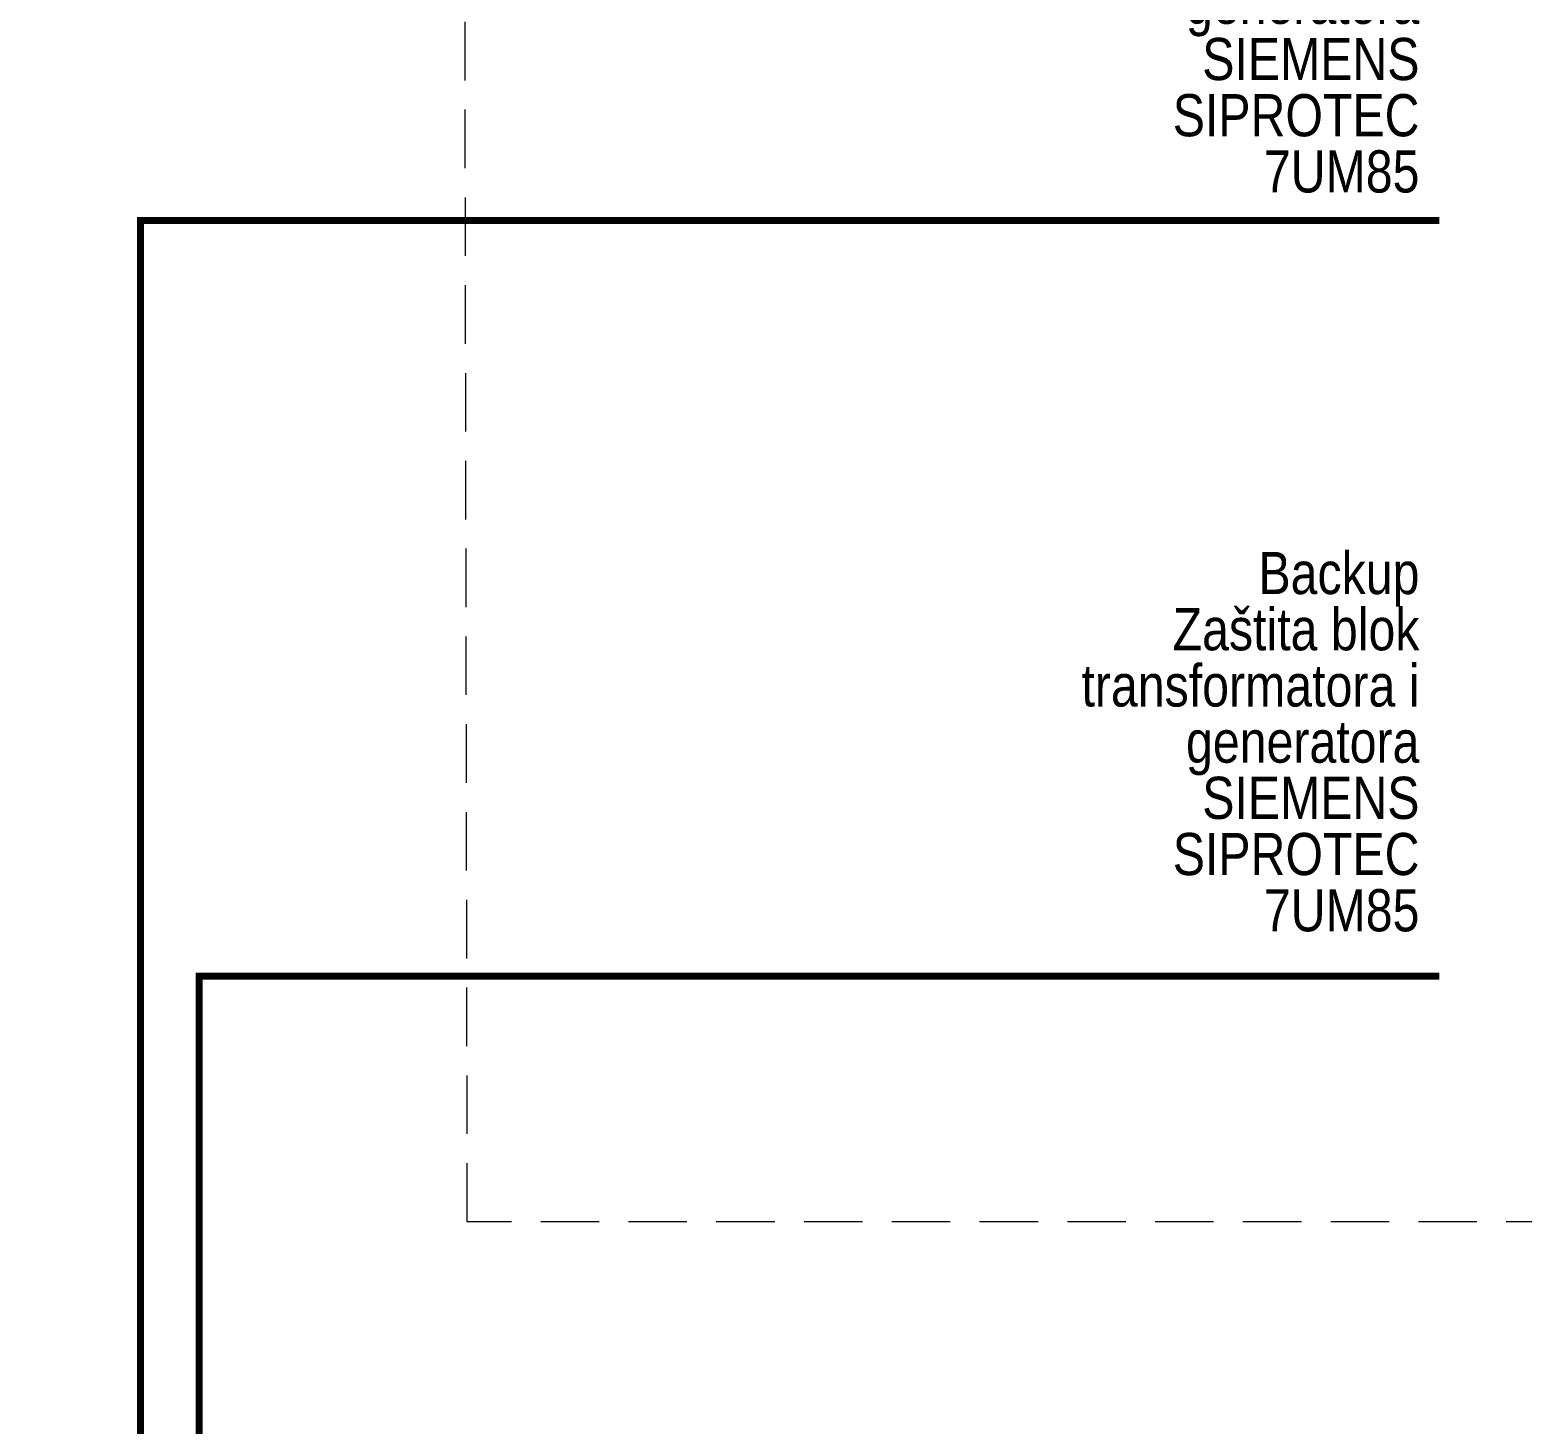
# Model space of a CAD drawing. Header units: inches. Extents: x 67248 to 85686, y -40174 to -31152.
# Drawn here: x 77273 to 77910, y -38235 to -37640 of the extents above; entities that cross this region are included whole.
import ezdxf

# ---------------------------------------------------------------- set-up
doc = ezdxf.new("R2010")
doc.units = ezdxf.units.IN
doc.header["$MEASUREMENT"] = 0
doc.linetypes.add('HIDDEN', pattern=[0.375, 0.25, -0.125])
doc.layers.add('SI-General', color=7, linetype='Continuous', lineweight=5)
doc.layers.add('SI-TOPOLOGY-Ethernet', color=7, linetype='Continuous', lineweight=13, true_color=0x3cf000)
doc.styles.add('OPIS', font='ARIALN.TTF')

msp = doc.modelspace()

# ---------------------------------------------------------------- linework, layer by layer
at = {"layer": 'SI-General', "color": 0, "linetype": 'HIDDEN', "ltscale": 100}
msp.add_lwpolyline([(77458.15, -37468.67), (78153.3, -37468.67), (78153.3, -38148.87), (77459.45, -38148.87)], close=True, dxfattribs=at)
at = {"layer": 'SI-TOPOLOGY-Ethernet', "const_width": 3}
for points in [[(77874.69, -37721.18), (77319.83, -37721.18), (77319.83, -38796.12), (76840.64, -38796.12)], [(77874.69, -38043.94), (77344.83, -38043.94), (77344.83, -38832.02), (76540.97, -38832.02), (76540.97, -38810.23)]]:
    msp.add_lwpolyline(points, dxfattribs=at)

# ---------------------------------------------------------------- texts
at = {"char_height": 18, "width": 152.2783, "attachment_point": 3, "line_spacing_factor": 0.8, "style": 'OPIS'}
for s, insert in [('Main\\PZaštita blok transformatora i generatora\\PSIEMENS\\PSIPROTEC 7UM85', (77866.22, -37547.23, -0.07)), ('Backup\\PZaštita blok transformatora i generatora\\PSIEMENS\\PSIPROTEC 7UM85', (77866.22, -37862.79, -0.07))]:
    msp.add_mtext(s, dxfattribs=dict(at, insert=insert))

doc.saveas('drawing.dxf')
